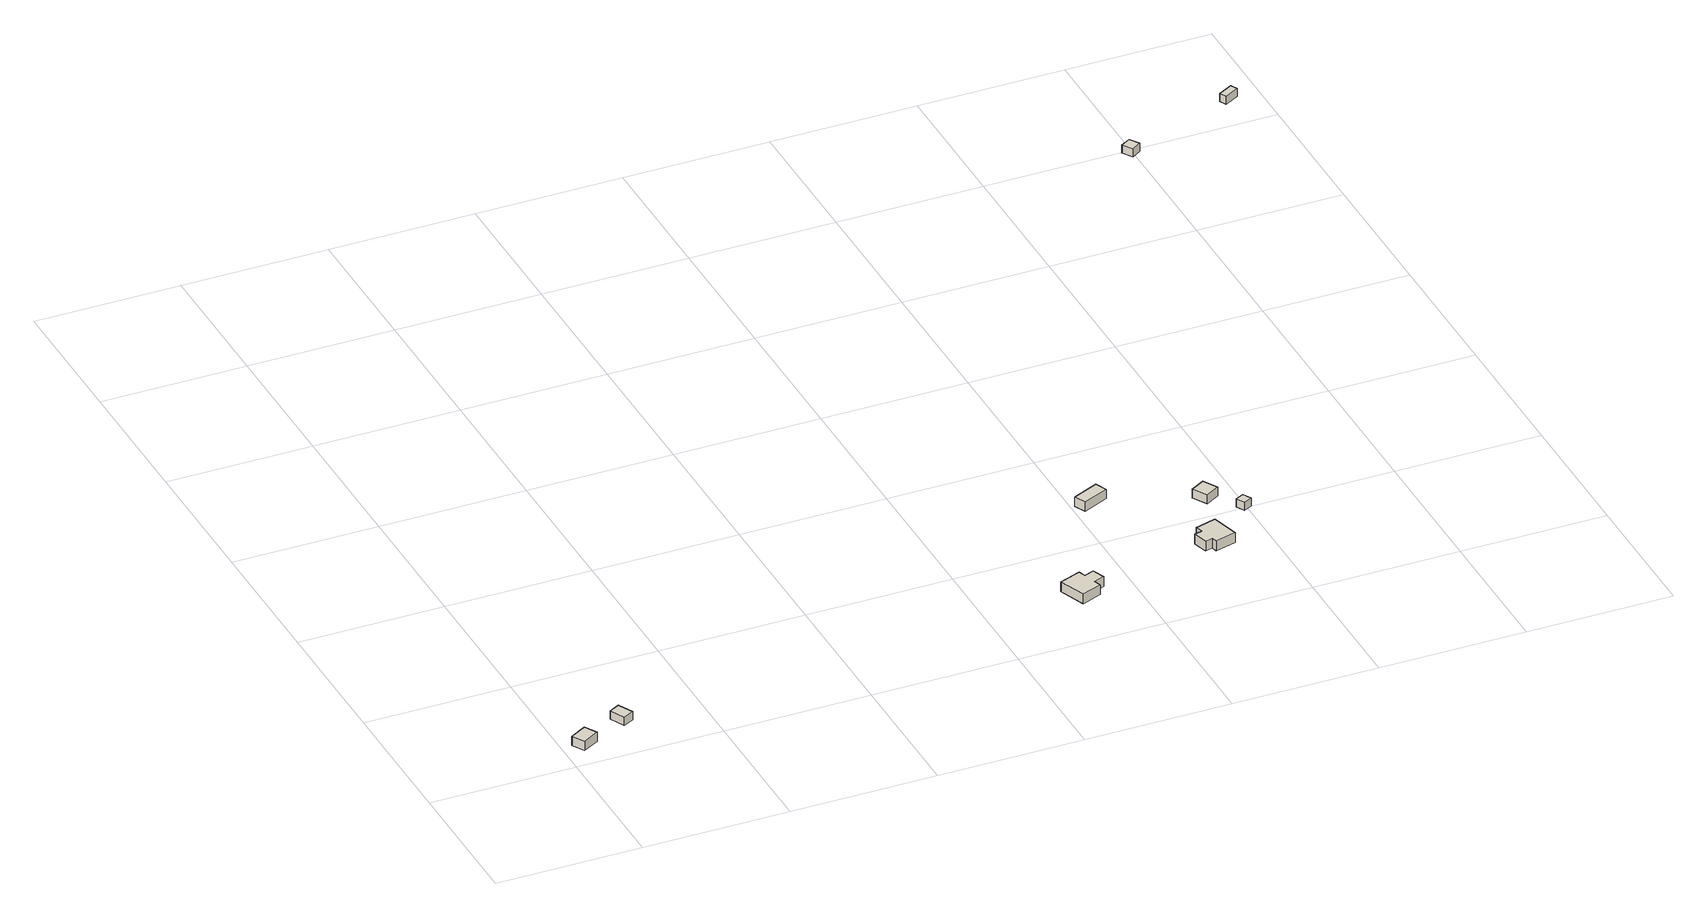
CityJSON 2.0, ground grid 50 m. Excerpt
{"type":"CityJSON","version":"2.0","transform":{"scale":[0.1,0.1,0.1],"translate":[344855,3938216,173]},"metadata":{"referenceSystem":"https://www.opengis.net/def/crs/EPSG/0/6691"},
"CityObjects":{
"building1":{"type":"Building","attributes":{"measuredHeight":3.8,"BuildingIDAttribute.prefecture":"14","BuildingIDAttribute.city":"14151","BuildingDetailAttribute.surveyYear":2015},"geometry":[{"type":"Solid","lod":"1","boundaries":[[[[0,1,2,3]],[[2,4,5,3]],[[1,6,4,2]],[[0,7,6,1]],[[3,5,7,0]],[[4,6,7,5]]]]}]},
"building2":{"type":"Building","attributes":{"BuildingIDAttribute.prefecture":"14","BuildingIDAttribute.city":"14151","BuildingDetailAttribute.surveyYear":2015},"geometry":[{"type":"Solid","lod":"1","boundaries":[[[[8,9,10,11]],[[10,12,13,11]],[[9,14,12,10]],[[8,15,14,9]],[[11,13,15,8]],[[12,14,15,13]]]]}]},
"building3":{"type":"Building","attributes":{"usage":"451","measuredHeight":4.1,"storeysAboveGround":1,"BuildingIDAttribute.prefecture":"14","BuildingIDAttribute.city":"14151","BuildingDetailAttribute.totalFloorArea":92.81,"BuildingDetailAttribute.buildingFootprintArea":92.81,"BuildingDetailAttribute.buildingStructureType":"601","BuildingDetailAttribute.buildingStructureOrgType":"1","BuildingDetailAttribute.orgUsage":"200","BuildingDetailAttribute.surveyYear":2015},"geometry":[{"type":"Solid","lod":"1","boundaries":[[[[16,17,18,19,20,21,22,23]],[[22,24,25,23]],[[21,26,24,22]],[[20,27,26,21]],[[19,28,27,20]],[[18,29,28,19]],[[17,30,29,18]],[[16,31,30,17]],[[23,25,31,16]],[[24,26,27,28,29,30,31,25]]]]}]},
"building4":{"type":"Building","attributes":{"usage":"451","measuredHeight":4,"storeysAboveGround":1,"BuildingIDAttribute.prefecture":"14","BuildingIDAttribute.city":"14151","BuildingDetailAttribute.totalFloorArea":43.09,"BuildingDetailAttribute.buildingFootprintArea":43.09,"BuildingDetailAttribute.buildingStructureType":"601","BuildingDetailAttribute.buildingStructureOrgType":"1","BuildingDetailAttribute.orgUsage":"200","BuildingDetailAttribute.surveyYear":2015},"geometry":[{"type":"Solid","lod":"1","boundaries":[[[[32,33,34,35]],[[34,36,37,35]],[[33,38,36,34]],[[32,39,38,33]],[[35,37,39,32]],[[36,38,39,37]]]]}]},
"building5":{"type":"Building","attributes":{"usage":"451","measuredHeight":4.1,"storeysAboveGround":1,"BuildingIDAttribute.prefecture":"14","BuildingIDAttribute.city":"14151","BuildingDetailAttribute.totalFloorArea":89.36,"BuildingDetailAttribute.buildingFootprintArea":89.36,"BuildingDetailAttribute.buildingStructureType":"601","BuildingDetailAttribute.buildingStructureOrgType":"1","BuildingDetailAttribute.orgUsage":"200","BuildingDetailAttribute.surveyYear":2015},"geometry":[{"type":"Solid","lod":"1","boundaries":[[[[40,41,42,43,44,45,46,47]],[[46,48,49,47]],[[45,50,48,46]],[[44,51,50,45]],[[43,52,51,44]],[[42,53,52,43]],[[41,54,53,42]],[[40,55,54,41]],[[47,49,55,40]],[[48,50,51,52,53,54,55,49]]]]}]},
"building6":{"type":"Building","attributes":{"usage":"451","measuredHeight":3.8,"storeysAboveGround":1,"BuildingIDAttribute.prefecture":"14","BuildingIDAttribute.city":"14151","BuildingDetailAttribute.totalFloorArea":32.59,"BuildingDetailAttribute.buildingFootprintArea":32.59,"BuildingDetailAttribute.buildingStructureType":"601","BuildingDetailAttribute.buildingStructureOrgType":"1","BuildingDetailAttribute.orgUsage":"200","BuildingDetailAttribute.surveyYear":2015},"geometry":[{"type":"Solid","lod":"1","boundaries":[[[[56,57,58,59]],[[58,60,61,59]],[[57,62,60,58]],[[56,63,62,57]],[[59,61,63,56]],[[60,62,63,61]]]]}]},
"building7":{"type":"Building","attributes":{"usage":"451","storeysAboveGround":1,"BuildingIDAttribute.prefecture":"14","BuildingIDAttribute.city":"14151","BuildingDetailAttribute.totalFloorArea":10.79,"BuildingDetailAttribute.buildingFootprintArea":10.79,"BuildingDetailAttribute.buildingStructureType":"601","BuildingDetailAttribute.buildingStructureOrgType":"1","BuildingDetailAttribute.orgUsage":"200","BuildingDetailAttribute.surveyYear":2015},"geometry":[{"type":"Solid","lod":"1","boundaries":[[[[64,65,66,67]],[[66,68,69,67]],[[65,70,68,66]],[[64,71,70,65]],[[67,69,71,64]],[[68,70,71,69]]]]}]},
"building8":{"type":"Building","attributes":{"BuildingIDAttribute.prefecture":"14","BuildingIDAttribute.city":"14151","BuildingDetailAttribute.surveyYear":2015,"BuildingLandSlideRiskAttribute.description":"1","BuildingLandSlideRiskAttribute.areaType":"1"},"geometry":[{"type":"Solid","lod":"1","boundaries":[[[[72,73,74,75]],[[74,76,77,75]],[[73,78,76,74]],[[72,79,78,73]],[[75,77,79,72]],[[76,78,79,77]]]]}]},
"building9":{"type":"Building","attributes":{"usage":"451","storeysAboveGround":1,"BuildingIDAttribute.prefecture":"14","BuildingIDAttribute.city":"14151","BuildingDetailAttribute.totalFloorArea":14.17,"BuildingDetailAttribute.buildingFootprintArea":14.17,"BuildingDetailAttribute.buildingStructureType":"601","BuildingDetailAttribute.buildingStructureOrgType":"1","BuildingDetailAttribute.orgUsage":"200","BuildingDetailAttribute.surveyYear":2015},"geometry":[{"type":"Solid","lod":"1","boundaries":[[[[80,81,82,83]],[[82,84,85,83]],[[81,86,84,82]],[[80,87,86,81]],[[83,85,87,80]],[[84,86,87,85]]]]}]}
},
"vertices":[
[31,8,51],[7,51,51],[64,83,51],[88,40,51],[64,83,85],[88,40,85],[7,51,85],[31,8,85],
[175,137,53],[212,156,53],[238,104,53],[200,85,53],[238,104,83],[200,85,83],[212,156,83],[175,137,83],
[1727,184,84],[1801,212,84],[1810,188,84],[1844,200,84],[1860,157,84],[1823,143,84],[1832,119,84],[1762,92,84],[1832,119,120],[1762,92,120],[1823,143,120],[1860,157,120],[1844,200,120],[1810,188,120],[1801,212,120],[1727,184,120],
[2064,672,68],[2082,632,68],[1992,592,68],[1974,632,68],[1992,592,102],[1974,632,102],[2082,632,102],[2064,672,102],
[2333,216,86],[2259,196,86],[2254,215,86],[2229,208,86],[2215,259,86],[2241,266,86],[2234,291,86],[2307,312,86],[2234,291,122],[2307,312,122],[2241,266,122],[2215,259,122],[2229,208,122],[2254,215,122],[2259,196,122],[2333,216,122],
[2325,524,70],[2374,552,70],[2402,502,70],[2354,474,70],[2402,502,102],[2354,474,102],[2374,552,102],[2325,524,102],
[2415,392,91],[2444,407,91],[2459,377,91],[2431,362,91],[2459,377,121],[2431,362,121],[2444,407,121],[2415,392,121],
[2968,2493,6],[3001,2513,6],[3022,2479,6],[2990,2458,6],[3022,2479,36],[2990,2458,36],[3001,2513,36],[2968,2493,36],
[3415,2667,3],[3427,2645,3],[3378,2617,3],[3366,2640,3],[3378,2617,33],[3366,2640,33],[3427,2645,33],[3415,2667,33]
]}
